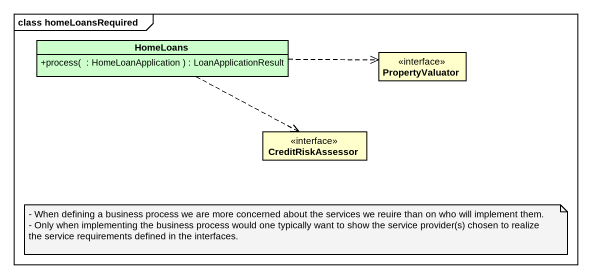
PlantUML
@startuml
mainframe class homeLoansRequired
hide circle
hide empty members
skinparam classAttributeIconSize 0
class HomeLoans #CCFFCC {
  +process(  : HomeLoanApplication ) : LoanApplicationResult
}
interface PropertyValuator #FFFFCC
interface CreditRiskAssessor
HomeLoans .right.> PropertyValuator
HomeLoans .right.> CreditRiskAssessor
note as N1
  - When defining a business process we are more concerned about the services we reuire than on who will implement them.
  - Only when implementing the business process would one typically want to show the service provider(s) chosen to realize the service requirements defined in the interfaces.
end note
@enduml
